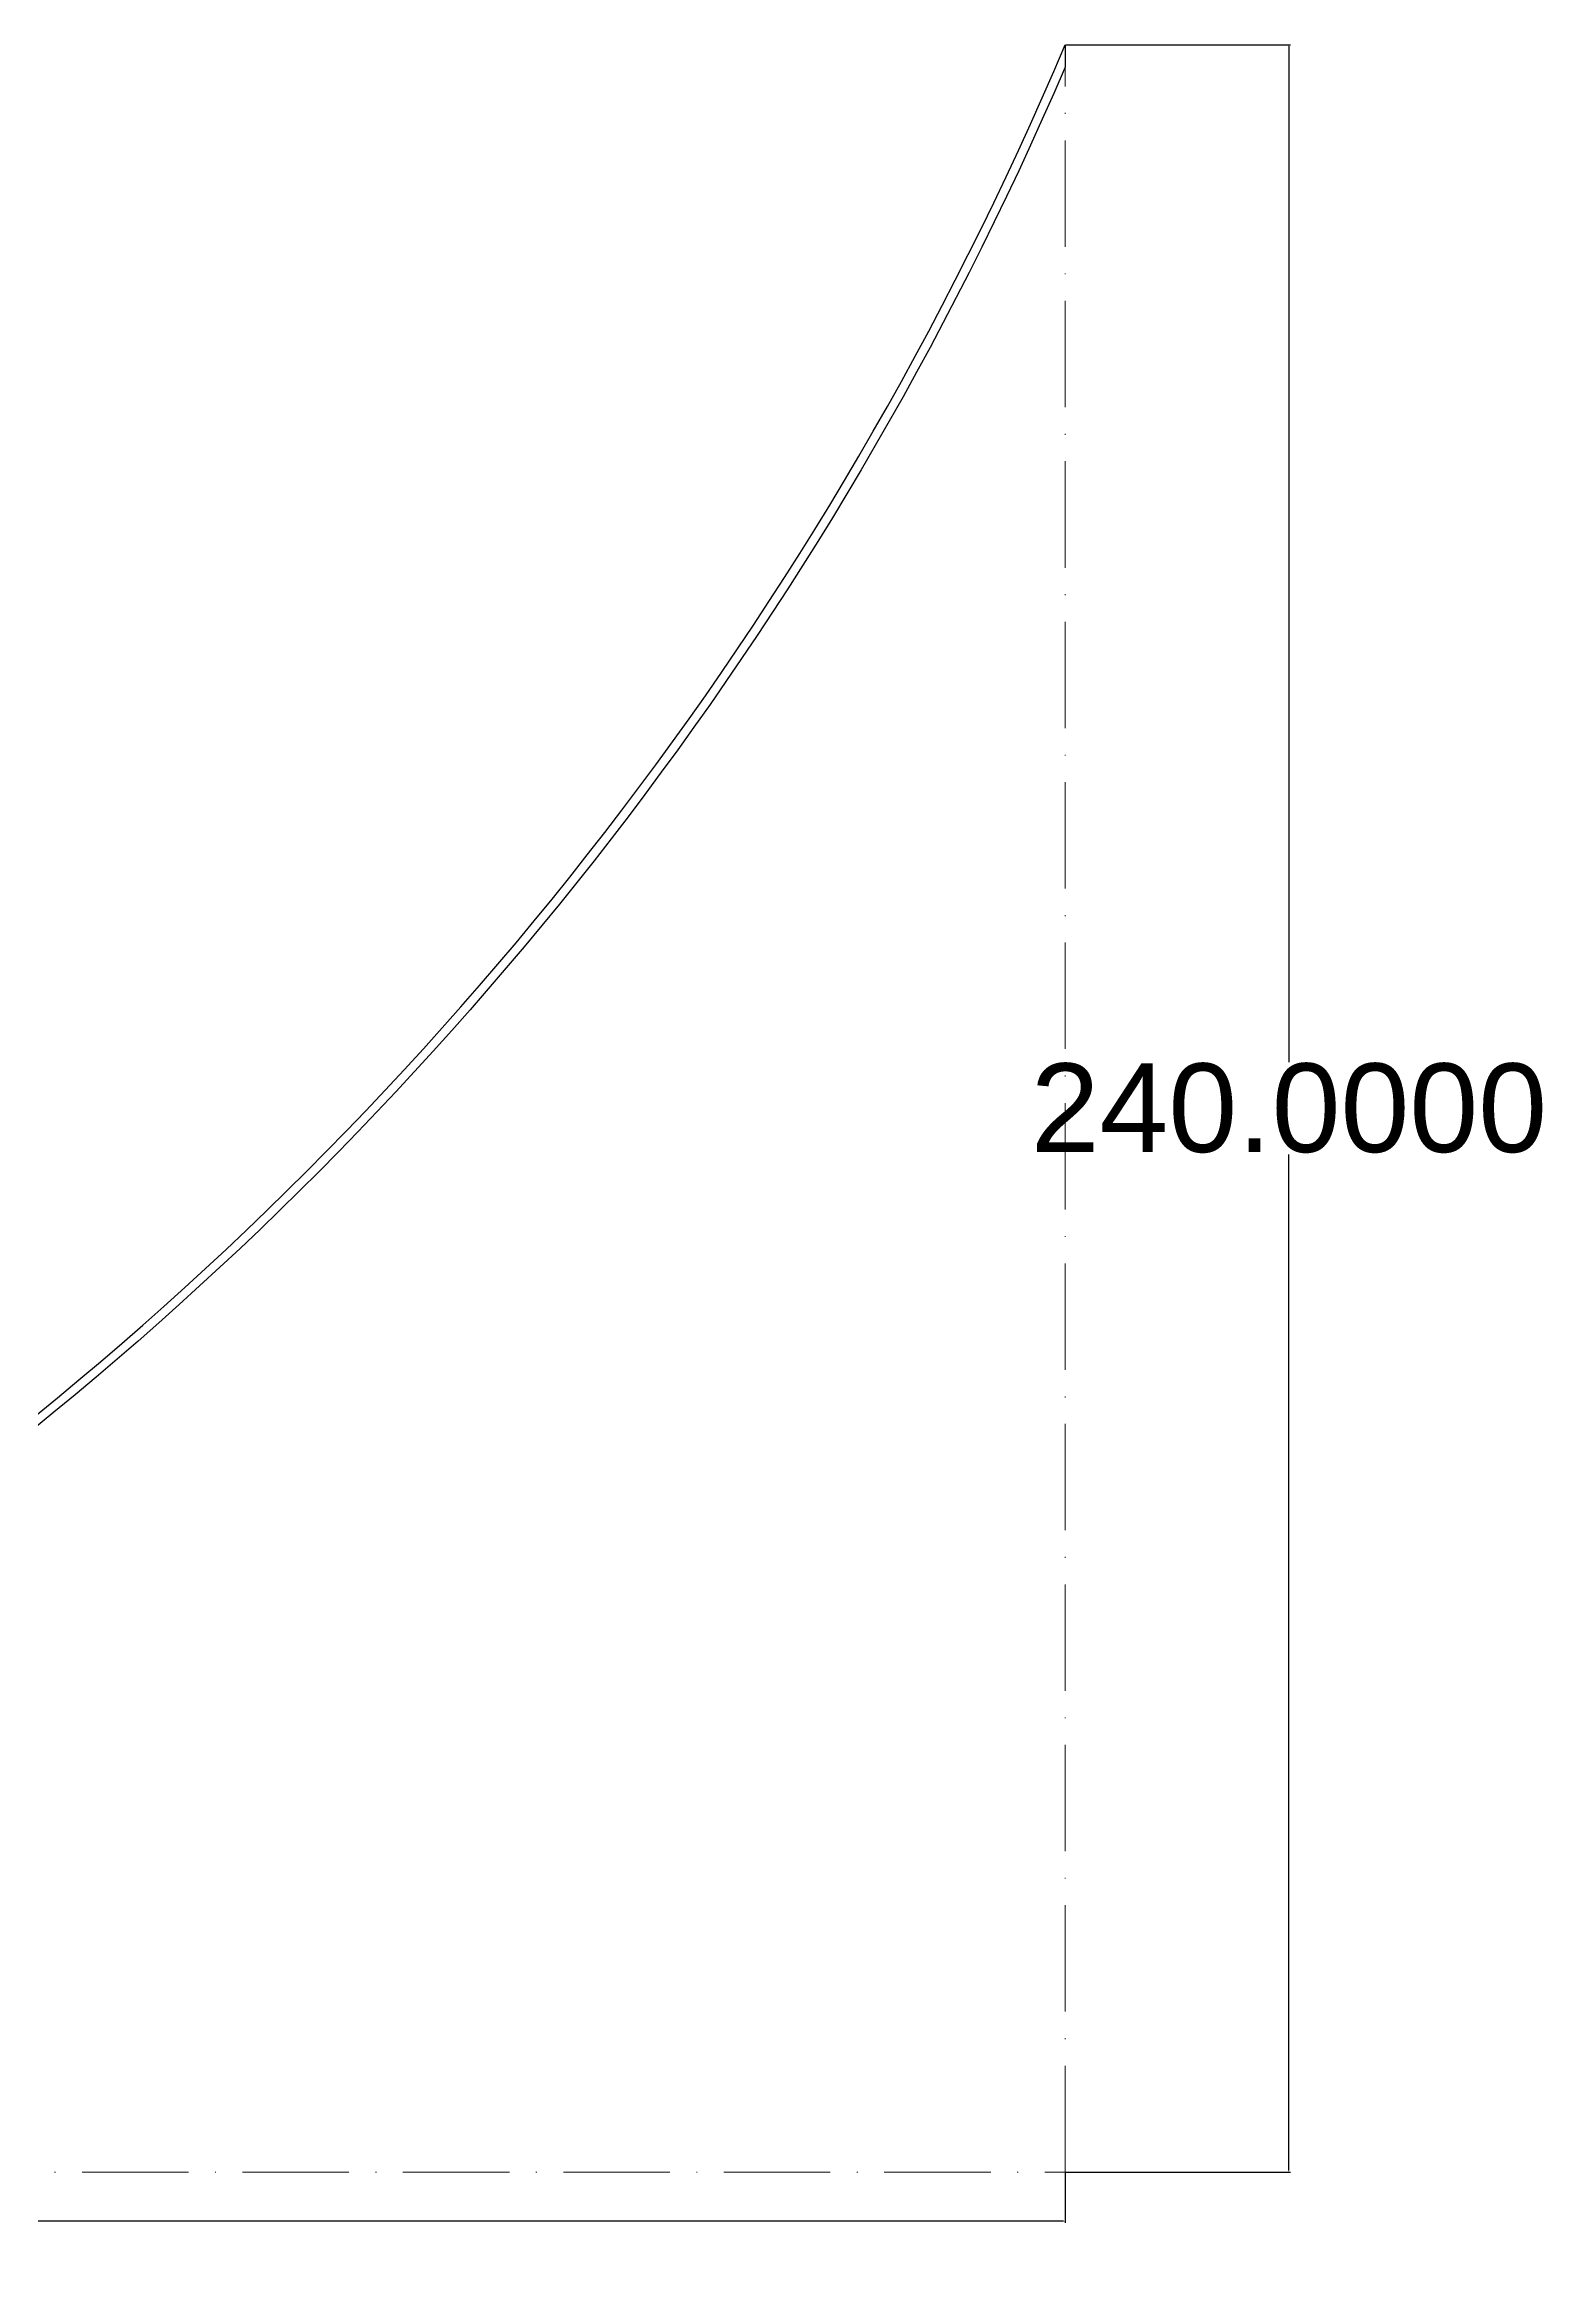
# Model space of a CAD drawing. Header units: centimetres. Extents: x -58 to 364, y -12 to 396.
# Drawn here: x 194.9 to 363.8, y -12.1 to 240 of the extents above; entities that cross this region are included whole.
import ezdxf

# ---------------------------------------------------------------- set-up
doc = ezdxf.new("R2010")
doc.units = ezdxf.units.CM
doc.linetypes.add('ACAD_ISO10W100', pattern=[18, 12, -3, 0, -3])
doc.layers.add('dimesiuni', color=111, linetype='Continuous', lineweight=15)
doc.layers.add('linii de ajutor', color=131, linetype='ACAD_ISO10W100', lineweight=20)
doc.layers.add('schita', color=7, linetype='Continuous')
doc.styles.get("Standard").update_dxf_attribs({"font": 'arial.ttf', "height": 10})
doc.dimstyles.get("Standard").update_dxf_attribs({"dimtxt": 0.18, "dimasz": 0.18, "dimexe": 0.18, "dimexo": 0.0625, "dimgap": 0.09, "dimtad": 0, "dimtih": 1, "dimtoh": 1, "dimdec": 4, "dimzin": 0, "dimdsep": 46, "dimtxsty": 'Standard', "dimcen": 0.09, "dimadec": 0, "dimazin": 0, "dimtfac": 1, "dimtdec": 4, "dimtofl": 0, "dimtmove": 0, "dimatfit": 3, "dimfxl": 1, "dimtolj": 1, "dimtzin": 0, "dimarcsym": 0})

# ---------------------------------------------------------------- blocks, each defined once
blk = doc.blocks.new('*D2')
at = {"layer": 'Defpoints', "color": 0, "transparency": 16777216}
for p in [(310, 240), (335.24, 240), (310, 0)]:
    blk.add_point(p, dxfattribs=at)
at = {"layer": 'dimesiuni', "color": 0, "lineweight": -2, "transparency": 16777216}
for p, q in [((310.06, 240), (335.42, 240)), ((335.24, 239.82), (335.24, 125.2)), ((335.24, 0.18), (335.24, 114.8)), ((310.06, 0), (335.42, 0))]:
    blk.add_line(p, q, dxfattribs=at)
at = {"layer": 'dimesiuni', "color": 0, "transparency": 16777216}
for points in [[(335.21, 239.82), (335.27, 239.82), (335.24, 240)], [(335.21, 0.18), (335.27, 0.18), (335.24, 0)]]:
    blk.add_solid(points, dxfattribs=at)
at = {"layer": 'dimesiuni', "color": 0, "transparency": 16777216, "insert": (335.24, 120), "char_height": 10, "attachment_point": 5}
blk.add_mtext('\\A1;240.0000', dxfattribs=at)
blk = doc.blocks.new('*D3')
at = {"layer": 'Defpoints', "color": 0, "transparency": 16777216}
for p in [(0, 0), (310, 0), (310, -5.54)]:
    blk.add_point(p, dxfattribs=at)
at = {"layer": 'dimesiuni', "color": 0, "lineweight": -2, "transparency": 16777216}
for p, q in [((0, -0.06), (0, -5.72)), ((310, -0.06), (310, -5.72)), ((0.18, -5.54), (126.4, -5.54)), ((309.82, -5.54), (183.6, -5.54))]:
    blk.add_line(p, q, dxfattribs=at)
at = {"layer": 'dimesiuni', "color": 0, "transparency": 16777216}
for points in [[(0.18, -5.51), (0.18, -5.57), (0, -5.54)], [(309.82, -5.51), (309.82, -5.57), (310, -5.54)]]:
    blk.add_solid(points, dxfattribs=at)
at = {"layer": 'dimesiuni', "color": 0, "transparency": 16777216, "insert": (155, -5.54), "char_height": 10, "attachment_point": 5}
blk.add_mtext('\\A1;310.0000', dxfattribs=at)

msp = doc.modelspace()

# ---------------------------------------------------------------- linework, layer by layer
at = {"layer": 'linii de ajutor'}
for p, q in [((310, 0), (310, 240)), ((0, 0), (310, 0))]:
    msp.add_line(p, q, dxfattribs=at)
at = {"layer": 'schita'}
msp.add_lwpolyline([(310, 237.44875, -0.2559906), (6.49152, 0), (0, 0, 0.261826131), (310, 240)], format="xyb", close=True, dxfattribs=at)

# ---------------------------------------------------------------- dimensions: what is measured, and where the dimension line sits
at = {"layer": 'dimesiuni'}
dim = msp.add_linear_dim(base=(335.24377, 240), p1=(310, 0), p2=(310, 240), angle=90, dimstyle='Standard', dxfattribs=at)
dim.commit()
dim.dimension.update_dxf_attribs({"geometry": '*D2', "text_midpoint": (335.24377, 120)})
dim = msp.add_linear_dim(base=(310, -5.53677), p1=(0, 0), p2=(310, 0), dimstyle='Standard', dxfattribs=at)
dim.commit()
dim.dimension.update_dxf_attribs({"geometry": '*D3', "text_midpoint": (155, -5.53677)})

doc.saveas('drawing.dxf')
